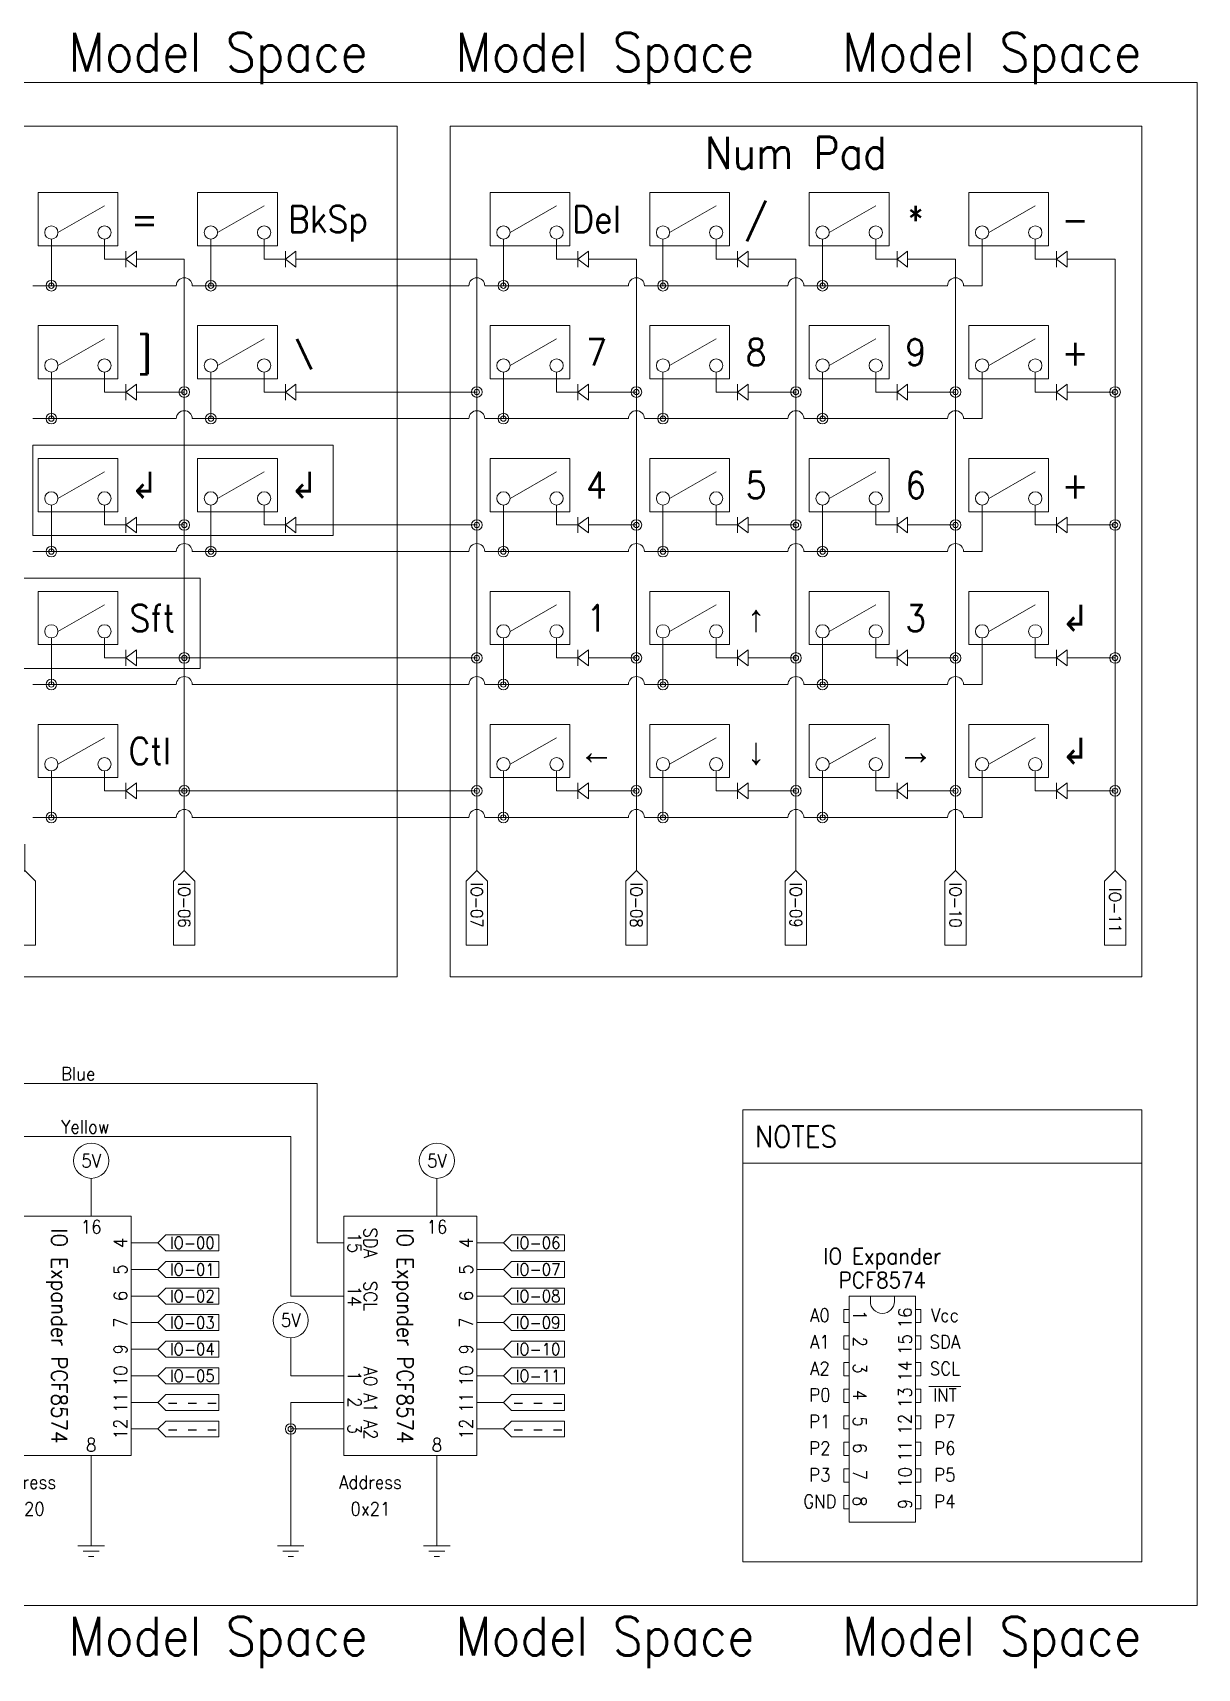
# Model space of a CAD drawing. Header units: millimetres. Extents: x 0 to 485, y -13 to 325.
# Drawn here: x 244.1 to 485, y -13 to 325.3 of the extents above; entities that cross this region are included whole.
import ezdxf
from ezdxf.enums import TextEntityAlignment as Align

# ---------------------------------------------------------------- set-up
doc = ezdxf.new("R2010")
doc.units = ezdxf.units.MM
doc.layers.get('0').update_dxf_attribs({"lineweight": 0})
for name, color, linetype, lineweight, true_color in [('construction', 1, 'Continuous', 0, 0xff0000), ('cut', 18, 'Continuous', 0, 0x000000), ('engrave', 3, 'Continuous', 0, 0x00ff00), ('text', 4, 'Continuous', 0, 0x00ffff), ('Text2', 80, 'Continuous', 0, 0x36ea00), ('Wires', 6, 'Continuous', 0, 0xff00ff)]:
    doc.layers.add(name, color=color, linetype=linetype, lineweight=lineweight, true_color=true_color)
doc.styles.add('textstyle100', font='Standard')
doc.styles.add('textstyle101', font='Standard')
doc.styles.add('textstyle102', font='Standard')
doc.styles.add('textstyle103', font='Standard')
doc.styles.add('textstyle104', font='Standard')
doc.styles.add('textstyle105', font='Standard')
doc.styles.add('textstyle106', font='Standard')
doc.styles.add('textstyle107', font='Standard')
doc.styles.add('textstyle108', font='Standard')
doc.styles.add('textstyle109', font='Standard')
doc.styles.add('textstyle11', font='standard')
doc.styles.add('textstyle110', font='Standard')
doc.styles.add('textstyle111', font='Standard')
doc.styles.add('textstyle112', font='Standard')
doc.styles.add('textstyle113', font='Standard')
doc.styles.add('textstyle114', font='Standard')
doc.styles.add('textstyle115', font='Standard')
doc.styles.add('textstyle116', font='Standard')
doc.styles.add('textstyle117', font='Standard')
doc.styles.add('textstyle118', font='Standard')
doc.styles.add('textstyle119', font='Standard')
doc.styles.add('textstyle12', font='standard')
doc.styles.add('textstyle120', font='Standard')
doc.styles.add('textstyle121', font='Standard')
doc.styles.add('textstyle122', font='Standard')
doc.styles.add('textstyle129', font='Standard')
doc.styles.add('textstyle13', font='Standard')
doc.styles.add('textstyle130', font='Standard')
doc.styles.add('textstyle131', font='Standard')
doc.styles.add('textstyle132', font='Standard')
doc.styles.add('textstyle133', font='Standard')
doc.styles.add('textstyle134', font='Standard')
doc.styles.add('textstyle15', font='Standard')
doc.styles.add('textstyle154', font='Standard')
doc.styles.add('textstyle155', font='Standard')
doc.styles.add('textstyle156', font='Standard')
doc.styles.add('textstyle157', font='Standard')
doc.styles.add('textstyle158', font='Standard')
doc.styles.add('textstyle159', font='Standard')
doc.styles.add('textstyle16', font='Standard')
doc.styles.add('textstyle166', font='Standard')
doc.styles.add('textstyle167', font='Standard')
doc.styles.add('textstyle168', font='Standard')
doc.styles.add('textstyle169', font='Standard')
doc.styles.add('textstyle17', font='Standard')
doc.styles.add('textstyle170', font='Standard')
doc.styles.add('textstyle171', font='Standard')
doc.styles.add('textstyle178', font='')
doc.styles.add('textstyle179', font='')
doc.styles.add('textstyle18', font='Standard')
doc.styles.add('textstyle180', font='Standard')
doc.styles.add('textstyle181', font='Standard')
doc.styles.add('textstyle182', font='Standard')
doc.styles.add('textstyle183', font='Standard')
doc.styles.add('textstyle190', font='Standard')
doc.styles.add('textstyle191', font='')
doc.styles.add('textstyle192', font='Standard')
doc.styles.add('textstyle193', font='')
doc.styles.add('textstyle199', font='Standard')
doc.styles.add('textstyle200', font='')
doc.styles.add('textstyle201', font='')
doc.styles.add('textstyle202', font='Standard')
doc.styles.add('textstyle203', font='')
doc.styles.add('textstyle204', font='')
doc.styles.add('textstyle205', font='Standard')
doc.styles.add('textstyle207', font='Standard')
doc.styles.add('textstyle208', font='Standard')
doc.styles.add('textstyle209', font='Standard')
doc.styles.add('textstyle210', font='Standard')
doc.styles.add('textstyle211', font='Standard')
doc.styles.add('textstyle216', font='Standard')
doc.styles.add('textstyle217', font='Standard')
doc.styles.add('textstyle218', font='Standard')
doc.styles.add('textstyle220', font='Standard')
doc.styles.add('textstyle221', font='Standard')
doc.styles.add('textstyle222', font='Standard')
doc.styles.add('textstyle228', font='Standard')
doc.styles.add('textstyle229', font='Standard')
doc.styles.add('textstyle37', font='Standard')
doc.styles.add('textstyle38', font='Standard')
doc.styles.add('textstyle39', font='Standard')
doc.styles.add('textstyle40', font='Standard')
doc.styles.add('textstyle41', font='Standard')
doc.styles.add('textstyle42', font='Standard')
doc.styles.add('textstyle43', font='Standard')
doc.styles.add('textstyle44', font='Standard')
doc.styles.add('textstyle45', font='Standard')
doc.styles.add('textstyle46', font='Standard')
doc.styles.add('textstyle47', font='Standard')
doc.styles.add('textstyle48', font='Standard')
doc.styles.add('textstyle49', font='Standard')
doc.styles.add('textstyle50', font='Standard')
doc.styles.add('textstyle51', font='Standard')
doc.styles.add('textstyle52', font='Standard')
doc.styles.add('textstyle53', font='Standard')
doc.styles.add('textstyle54', font='Standard')
doc.styles.add('textstyle55', font='Standard')
doc.styles.add('textstyle56', font='Standard')
doc.styles.add('textstyle57', font='Standard')
doc.styles.add('textstyle58', font='Standard')
doc.styles.add('textstyle59', font='Standard')
doc.styles.add('textstyle60', font='Standard')
doc.styles.add('textstyle61', font='Standard')
doc.styles.add('textstyle62', font='Standard')
doc.styles.add('textstyle63', font='Standard')
doc.styles.add('textstyle64', font='Standard')
doc.styles.add('textstyle65', font='Standard')
doc.styles.add('textstyle66', font='Standard')
doc.styles.add('textstyle67', font='Standard')
doc.styles.add('textstyle68', font='Standard')
doc.styles.add('textstyle69', font='Standard')
doc.styles.add('textstyle70', font='Standard')
doc.styles.add('textstyle76', font='Standard')
doc.styles.add('textstyle77', font='Standard')
doc.styles.add('textstyle78', font='Standard')
doc.styles.add('textstyle79', font='Standard')
doc.styles.add('textstyle80', font='Standard')
doc.styles.add('textstyle81', font='Standard')
doc.styles.add('textstyle82', font='Standard')
doc.styles.add('textstyle83', font='Standard')
doc.styles.add('textstyle87', font='Standard')
doc.styles.add('textstyle88', font='Standard')
doc.styles.add('textstyle89', font='Standard')
doc.styles.add('textstyle90', font='Standard')
doc.styles.add('textstyle91', font='Standard')
doc.styles.add('textstyle92', font='Standard')
doc.styles.add('textstyle93', font='Standard')
doc.styles.add('textstyle94', font='Standard')
doc.styles.add('textstyle95', font='Standard')
doc.styles.add('textstyle96', font='Standard')
doc.styles.add('textstyle97', font='Standard')
doc.styles.add('textstyle98', font='Standard')
doc.styles.add('textstyle99', font='Standard')
doc.styles.get('textstyle178').set_extended_font_data('Agency FB')
doc.styles.get('textstyle179').set_extended_font_data('Agency FB')
doc.styles.get('textstyle191').set_extended_font_data('Agency FB')
doc.styles.get('textstyle193').set_extended_font_data('Agency FB')
doc.styles.get('textstyle200').set_extended_font_data('Agency FB')
doc.styles.get('textstyle201').set_extended_font_data('Agency FB')
doc.styles.get('textstyle203').set_extended_font_data('Agency FB')
doc.styles.get('textstyle204').set_extended_font_data('Agency FB')

# ---------------------------------------------------------------- blocks, each defined once
blk = doc.blocks.new('junction')
at = {"layer": 'Wires'}
for radius in [2, 1]:
    blk.add_circle((0, 0), radius, dxfattribs=at)
blk = doc.blocks.new('diode')
at = {"layer": 'cut'}
for p, q in [((-10, 0), (-2, 0)), ((2, 3), (-2, 0)), ((-2, -3), (-2, 3)), ((-2, 0), (2, -3)), ((2, -3), (2, 3)), ((2, 0), (10, 0))]:
    blk.add_line(p, q, dxfattribs=at)
blk = doc.blocks.new('GND')
for p, q in [((0, 0), (0, -4)), ((-5, -4), (5, -4)), ((3, -6), (-3, -6)), ((-1, -8), (1, -8))]:
    blk.add_line(p, q)
for tag, style, p in [('PN', 'textstyle11', (0.15, -12.64)), ('DESC1', 'textstyle12', (0.25, -16.62))]:
    blk.add_attdef(tag, text='', height=2.54, dxfattribs=dict(style=style)).set_placement(p, align=Align.CENTER)
blk = doc.blocks.new('keyswitch')
at = {"layer": 'cut'}
blk.add_line((-7.5, 0), (10, 10), dxfattribs=at)
for centre in [(-10, 0), (10, 0)]:
    blk.add_circle(centre, 2.5, dxfattribs=at)
at = {"layer": 'engrave'}
for p, q in [((15, 15), (-15, 15)), ((-15, 15), (-15, -5)), ((15, -5), (15, 15)), ((-15, -5), (15, -5))]:
    blk.add_line(p, q, dxfattribs=at)
blk = doc.blocks.new('lineRef')
for p, q in [((0, 0), (0, -10)), ((0, -10), (-4, -14)), ((0, -10), (4, -14)), ((-4, -14), (-4, -38)), ((4, -14), (4, -38))]:
    blk.add_line(p, q)
at = {"layer": 'Text2'}
blk.add_line((-4, -38), (4, -38), dxfattribs=at)
blk = doc.blocks.new('PrintBorder')
at = {"layer": 'cut'}
for p, q in [((-242.5, 157.5), (242.5, 157.5)), ((-242.5, -157.5), (-242.5, 157.5)), ((242.5, 157.5), (242.5, -157.5)), ((242.5, -157.5), (-242.5, -157.5))]:
    blk.add_line(p, q, dxfattribs=at)
blk = doc.blocks.new('Vcc')
at = {"layer": 'cut'}
blk.add_line((0, 2.35), (0, 0), dxfattribs=at)
at = {"layer": 'cut', "lineweight": 0}
blk.add_circle((0, 6), 3.65, dxfattribs=at)
at = {"layer": 'Wires', "style": 'textstyle13'}
blk.add_text('5V', height=2.75, dxfattribs=at).set_placement((0, 6), align=Align.MIDDLE_CENTER)

msp = doc.modelspace()

# ---------------------------------------------------------------- linework, layer by layer
at = {"layer": 'construction', "lineweight": 0}
for p, q in [((319.5, 306), (11.5, 306)), ((319.5, 130), (319.5, 306)), ((473.5, 306), (330.5, 306)), ((330.5, 306), (330.5, 130)), ((473.5, 130), (473.5, 306)), ((244.15, 240), (306.3, 240)), ((244.15, 221.3), (244.15, 240)), ((306.3, 240), (306.3, 221.3)), ((306.3, 221.3), (244.15, 221.3)), ((211.15, 212.5), (278.8, 212.5)), ((278.8, 212.5), (278.8, 193.8)), ((278.8, 193.8), (211.15, 193.8)), ((11.5, 130), (319.5, 130)), ((330.5, 130), (473.5, 130)), ((413, 61.25), (411.9, 61.25)), ((411.9, 61.25), (411.9, 58.5)), ((413, 64), (413, 17.25)), ((426.75, 64), (413, 64)), ((417.4, 62.9), (417.4, 64)), ((422.35, 62.9), (422.35, 64)), ((426.75, 17.25), (426.75, 64)), ((426.75, 61.25), (427.85, 61.25)), ((427.85, 61.25), (427.85, 58.5)), ((411.9, 58.5), (413, 58.5)), ((427.85, 58.5), (426.75, 58.5)), ((413, 55.75), (411.9, 55.75)), ((411.9, 55.75), (411.9, 53)), ((426.75, 55.75), (427.85, 55.75)), ((427.85, 55.75), (427.85, 53)), ((411.9, 53), (413, 53)), ((427.85, 53), (426.75, 53)), ((413, 50.25), (411.9, 50.25)), ((411.9, 50.25), (411.9, 47.5)), ((411.9, 47.5), (413, 47.5)), ((426.75, 50.25), (427.85, 50.25)), ((427.85, 47.5), (426.75, 47.5)), ((427.85, 50.25), (427.85, 47.5)), ((413, 44.75), (411.9, 44.75)), ((411.9, 44.75), (411.9, 42)), ((426.75, 44.75), (427.85, 44.75)), ((427.85, 44.75), (427.85, 42)), ((411.9, 42), (413, 42)), ((427.85, 42), (426.75, 42)), ((413, 39.25), (411.9, 39.25)), ((411.9, 39.25), (411.9, 36.5)), ((426.75, 39.25), (427.85, 39.25)), ((427.85, 39.25), (427.85, 36.5)), ((411.9, 36.5), (413, 36.5)), ((427.85, 36.5), (426.75, 36.5)), ((413, 33.75), (411.9, 33.75)), ((411.9, 33.75), (411.9, 31)), ((411.9, 31), (413, 31)), ((426.75, 33.75), (427.85, 33.75)), ((427.85, 31), (426.75, 31)), ((427.85, 33.75), (427.85, 31)), ((413, 28.25), (411.9, 28.25)), ((411.9, 28.25), (411.9, 25.5)), ((426.75, 28.25), (427.85, 28.25)), ((427.85, 28.25), (427.85, 25.5)), ((411.9, 25.5), (413, 25.5)), ((427.85, 25.5), (426.75, 25.5)), ((413, 22.75), (411.9, 22.75)), ((411.9, 22.75), (411.9, 20)), ((426.75, 22.75), (427.85, 22.75)), ((427.85, 22.75), (427.85, 20)), ((411.9, 20), (413, 20)), ((413, 17.25), (426.75, 17.25)), ((427.85, 20), (426.75, 20))]:
    msp.add_line(p, q, dxfattribs=at)
msp.add_arc((419.87, 62.9), 2.48, 180, 0, dxfattribs=at)
at = {"layer": 'cut', "lineweight": 0}
for p, q in [((264.5, 80.5), (237, 80.5)), ((264.5, 31), (264.5, 80.5)), ((308.5, 80.5), (308.5, 31)), ((336, 80.5), (308.5, 80.5)), ((336, 31), (336, 80.5)), ((264.5, 75), (270, 75)), ((270, 75), (271.65, 76.65)), ((270, 75), (271.65, 73.35)), ((271.65, 76.65), (282.65, 76.65)), ((282.65, 76.65), (282.65, 73.35)), ((336, 75), (341.5, 75)), ((341.5, 75), (343.15, 76.65)), ((341.5, 75), (343.15, 73.35)), ((343.15, 76.65), (354.15, 76.65)), ((354.15, 76.65), (354.15, 73.35)), ((270, 69.5), (271.65, 71.15)), ((271.65, 73.35), (282.65, 73.35)), ((271.65, 71.15), (282.65, 71.15)), ((282.65, 71.15), (282.65, 67.85)), ((341.5, 69.5), (343.15, 71.15)), ((343.15, 73.35), (354.15, 73.35)), ((343.15, 71.15), (354.15, 71.15)), ((354.15, 71.15), (354.15, 67.85)), ((264.5, 69.5), (270, 69.5)), ((270, 69.5), (271.65, 67.85)), ((271.65, 67.85), (282.65, 67.85)), ((336, 69.5), (341.5, 69.5)), ((341.5, 69.5), (343.15, 67.85)), ((343.15, 67.85), (354.15, 67.85)), ((270, 64), (271.65, 65.65)), ((271.65, 65.65), (282.65, 65.65)), ((282.65, 65.65), (282.65, 62.35)), ((341.5, 64), (343.15, 65.65)), ((343.15, 65.65), (354.15, 65.65)), ((354.15, 65.65), (354.15, 62.35)), ((264.5, 64), (270, 64)), ((270, 64), (271.65, 62.35)), ((271.65, 62.35), (282.65, 62.35)), ((336, 64), (341.5, 64)), ((341.5, 64), (343.15, 62.35)), ((343.15, 62.35), (354.15, 62.35)), ((264.5, 58.5), (270, 58.5)), ((270, 58.5), (271.65, 60.15)), ((270, 58.5), (271.65, 56.85)), ((271.65, 60.15), (282.65, 60.15)), ((282.65, 60.15), (282.65, 56.85)), ((336, 58.5), (341.5, 58.5)), ((341.5, 58.5), (343.15, 60.15)), ((341.5, 58.5), (343.15, 56.85)), ((343.15, 60.15), (354.15, 60.15)), ((354.15, 60.15), (354.15, 56.85)), ((270, 53), (271.65, 54.65)), ((271.65, 56.85), (282.65, 56.85)), ((271.65, 54.65), (282.65, 54.65)), ((282.65, 54.65), (282.65, 51.35)), ((341.5, 53), (343.15, 54.65)), ((343.15, 56.85), (354.15, 56.85)), ((343.15, 54.65), (354.15, 54.65)), ((354.15, 54.65), (354.15, 51.35)), ((264.5, 53), (270, 53)), ((270, 53), (271.65, 51.35)), ((271.65, 51.35), (282.65, 51.35)), ((336, 53), (341.5, 53)), ((341.5, 53), (343.15, 51.35)), ((343.15, 51.35), (354.15, 51.35)), ((264.5, 47.5), (270, 47.5)), ((270, 47.5), (271.65, 49.15)), ((270, 47.5), (271.65, 45.85)), ((271.65, 49.15), (282.65, 49.15)), ((282.65, 49.15), (282.65, 45.85)), ((336, 47.5), (341.5, 47.5)), ((341.5, 47.5), (343.15, 49.15)), ((341.5, 47.5), (343.15, 45.85)), ((343.15, 49.15), (354.15, 49.15)), ((354.15, 49.15), (354.15, 45.85)), ((271.65, 45.85), (282.65, 45.85)), ((343.15, 45.85), (354.15, 45.85)), ((264.5, 42), (270, 42)), ((270, 42), (271.65, 43.65)), ((270, 42), (271.65, 40.35)), ((271.65, 43.65), (282.65, 43.65)), ((282.65, 43.65), (282.65, 40.35)), ((336, 42), (341.5, 42)), ((341.5, 42), (343.15, 43.65)), ((341.5, 42), (343.15, 40.35)), ((343.15, 43.65), (354.15, 43.65)), ((354.15, 43.65), (354.15, 40.35)), ((270, 36.5), (271.65, 38.15)), ((271.65, 40.35), (282.65, 40.35)), ((271.65, 38.15), (282.65, 38.15)), ((282.65, 38.15), (282.65, 34.85)), ((341.5, 36.5), (343.15, 38.15)), ((343.15, 40.35), (354.15, 40.35)), ((343.15, 38.15), (354.15, 38.15)), ((354.15, 38.15), (354.15, 34.85)), ((264.5, 36.5), (270, 36.5)), ((270, 36.5), (271.65, 34.85)), ((271.65, 34.85), (282.65, 34.85)), ((336, 36.5), (341.5, 36.5)), ((341.5, 36.5), (343.15, 34.85)), ((343.15, 34.85), (354.15, 34.85)), ((237, 31), (264.5, 31)), ((308.5, 31), (336, 31))]:
    msp.add_line(p, q, dxfattribs=at)
at = {"layer": 'text', "lineweight": 0}
msp.add_line((429.5, 45.3), (436.1, 45.3), dxfattribs=at)
at = {"layer": 'Text2', "lineweight": 0}
for p, q in [((391, 102.5), (473.5, 102.5)), ((391, 9), (391, 102.5)), ((473.5, 102.5), (473.5, 9)), ((391, 91.5), (473.5, 91.5)), ((473.5, 9), (391, 9))]:
    msp.add_line(p, q, dxfattribs=at)
at = {"layer": 'Wires', "lineweight": 0}
for p, q in [((248, 282.62), (248, 273)), ((259, 282.62), (259, 278.5)), ((281, 282.62), (281, 273)), ((292, 282.62), (292, 278.5)), ((341.5, 282.62), (341.5, 273)), ((352.5, 282.62), (352.5, 278.5)), ((374.5, 282.62), (374.5, 273)), ((385.5, 282.62), (385.5, 278.5)), ((407.5, 282.62), (407.5, 273)), ((418.5, 282.62), (418.5, 278.5)), ((440.5, 282.62), (440.5, 273)), ((451.5, 282.62), (451.5, 278.5)), ((275.5, 278.5), (270, 278.5)), ((275.5, 278.5), (275.5, 251)), ((336, 278.5), (303, 278.5)), ((336, 278.5), (336, 251)), ((369, 278.5), (363.5, 278.5)), ((369, 278.5), (369, 251)), ((402, 278.5), (396.5, 278.5)), ((402, 278.5), (402, 251)), ((435, 278.5), (429.5, 278.5)), ((435, 278.5), (435, 251)), ((468, 278.5), (462.5, 278.5)), ((468, 278.5), (468, 251)), ((244.15, 273), (248, 273)), ((248, 273), (273.85, 273)), ((277.15, 273), (281, 273)), ((281, 273), (334.35, 273)), ((337.65, 273), (341.5, 273)), ((341.5, 273), (367.35, 273)), ((370.65, 273), (374.5, 273)), ((374.5, 273), (400.35, 273)), ((403.65, 273), (407.5, 273)), ((407.5, 273), (433.35, 273)), ((436.65, 273), (440.5, 273)), ((436.65, 273), (440.5, 273)), ((248, 255.12), (248, 245.5)), ((259, 255.12), (259, 251)), ((281, 255.12), (281, 245.5)), ((292, 255.12), (292, 251)), ((341.5, 255.12), (341.5, 245.5)), ((352.5, 255.12), (352.5, 251)), ((374.5, 255.12), (374.5, 245.5)), ((385.5, 255.12), (385.5, 251)), ((407.5, 255.12), (407.5, 245.5)), ((418.5, 255.12), (418.5, 251)), ((440.5, 255.12), (440.5, 245.5)), ((451.5, 255.12), (451.5, 251)), ((275.5, 251), (270, 251)), ((275.5, 251), (275.5, 223.5)), ((336, 251), (303, 251)), ((336, 251), (336, 223.5)), ((369, 251), (363.5, 251)), ((369, 251), (369, 223.5)), ((402, 251), (396.5, 251)), ((402, 251), (402, 223.5)), ((435, 251), (429.5, 251)), ((435, 251), (435, 223.5)), ((468, 251), (462.5, 251)), ((468, 251), (468, 223.5)), ((244.15, 245.5), (248, 245.5)), ((248, 245.5), (273.85, 245.5)), ((277.15, 245.5), (281, 245.5)), ((281, 245.5), (334.35, 245.5)), ((337.65, 245.5), (341.5, 245.5)), ((341.5, 245.5), (367.35, 245.5)), ((370.65, 245.5), (374.5, 245.5)), ((374.5, 245.5), (400.35, 245.5)), ((403.65, 245.5), (407.5, 245.5)), ((407.5, 245.5), (433.35, 245.5)), ((436.65, 245.5), (440.5, 245.5)), ((436.65, 245.5), (440.5, 245.5)), ((248, 227.62), (248, 218)), ((259, 227.62), (259, 223.5)), ((281, 227.62), (281, 218)), ((292, 227.62), (292, 223.5)), ((341.5, 227.62), (341.5, 218)), ((352.5, 227.62), (352.5, 223.5)), ((374.5, 227.62), (374.5, 218)), ((385.5, 227.62), (385.5, 223.5)), ((407.5, 227.62), (407.5, 218)), ((418.5, 227.62), (418.5, 223.5)), ((440.5, 227.62), (440.5, 218)), ((451.5, 227.62), (451.5, 223.5)), ((275.5, 223.5), (270, 223.5)), ((275.5, 223.5), (275.5, 196)), ((336, 223.5), (303, 223.5)), ((336, 223.5), (336, 196)), ((369, 223.5), (363.5, 223.5)), ((369, 223.5), (369, 196)), ((402, 223.5), (396.5, 223.5)), ((402, 223.5), (402, 196)), ((435, 223.5), (429.5, 223.5)), ((435, 223.5), (435, 196)), ((468, 223.5), (462.5, 223.5)), ((468, 223.5), (468, 196)), ((244.15, 218), (248, 218)), ((248, 218), (273.85, 218)), ((277.15, 218), (281, 218)), ((281, 218), (334.35, 218)), ((337.65, 218), (341.5, 218)), ((341.5, 218), (367.35, 218)), ((370.65, 218), (374.5, 218)), ((374.5, 218), (400.35, 218)), ((403.65, 218), (407.5, 218)), ((407.5, 218), (433.35, 218)), ((436.65, 218), (440.5, 218)), ((436.65, 218), (440.5, 218)), ((248, 200.12), (248, 190.5)), ((259, 200.12), (259, 196)), ((341.5, 200.12), (341.5, 190.5)), ((352.5, 200.12), (352.5, 196)), ((374.5, 200.12), (374.5, 190.5)), ((385.5, 200.12), (385.5, 196)), ((407.5, 200.12), (407.5, 190.5)), ((418.5, 200.12), (418.5, 196)), ((440.5, 200.12), (440.5, 190.5)), ((451.5, 200.12), (451.5, 196)), ((275.5, 196), (270, 196)), ((336, 196), (275.5, 196)), ((275.5, 196), (275.5, 168.5)), ((336, 196), (336, 168.5)), ((369, 196), (363.5, 196)), ((369, 196), (369, 168.5)), ((402, 196), (396.5, 196)), ((402, 196), (402, 168.5)), ((435, 196), (429.5, 196)), ((435, 196), (435, 168.5)), ((468, 196), (462.5, 196)), ((468, 196), (468, 168.5)), ((244.15, 190.5), (248, 190.5)), ((248, 190.5), (273.85, 190.5)), ((277.15, 190.5), (334.35, 190.5)), ((337.65, 190.5), (341.5, 190.5)), ((341.5, 190.5), (367.35, 190.5)), ((370.65, 190.5), (374.5, 190.5)), ((374.5, 190.5), (400.35, 190.5)), ((403.65, 190.5), (407.5, 190.5)), ((407.5, 190.5), (433.35, 190.5)), ((436.65, 190.5), (440.5, 190.5)), ((436.65, 190.5), (440.5, 190.5)), ((248, 172.62), (248, 163)), ((259, 172.62), (259, 168.5)), ((341.5, 172.62), (341.5, 163)), ((352.5, 172.62), (352.5, 168.5)), ((374.5, 172.62), (374.5, 163)), ((385.5, 172.62), (385.5, 168.5)), ((407.5, 172.62), (407.5, 163)), ((418.5, 172.62), (418.5, 168.5)), ((440.5, 172.62), (440.5, 163)), ((451.5, 172.62), (451.5, 168.5)), ((275.5, 168.5), (270, 168.5)), ((336, 168.5), (275.5, 168.5)), ((275.5, 168.5), (275.5, 157.5)), ((336, 168.5), (336, 157.5)), ((369, 168.5), (363.5, 168.5)), ((369, 168.5), (369, 157.5)), ((402, 168.5), (396.5, 168.5)), ((402, 168.5), (402, 157.5)), ((435, 168.5), (429.5, 168.5)), ((435, 168.5), (435, 157.5)), ((468, 168.5), (462.5, 168.5)), ((468, 168.5), (468, 157.5)), ((244.15, 163), (248, 163)), ((248, 163), (273.85, 163)), ((277.15, 163), (334.35, 163)), ((337.65, 163), (341.5, 163)), ((341.5, 163), (367.35, 163)), ((370.65, 163), (374.5, 163)), ((374.5, 163), (400.35, 163)), ((403.65, 163), (407.5, 163)), ((407.5, 163), (433.35, 163)), ((436.65, 163), (440.5, 163)), ((436.65, 163), (440.5, 163)), ((303, 108), (198.5, 108)), ((303, 75), (303, 108)), ((297.5, 97), (209.5, 97)), ((297.5, 64), (297.5, 97)), ((256.25, 80.5), (256.25, 86)), ((327.75, 80.5), (327.75, 86)), ((308.5, 75), (303, 75)), ((308.5, 64), (297.5, 64)), ((297.5, 47.5), (297.5, 53)), ((297.5, 47.5), (308.5, 47.5)), ((297.5, 42), (297.5, 14.5)), ((297.5, 42), (308.5, 42)), ((297.5, 36.5), (308.5, 36.5)), ((256.25, 31), (256.25, 14.5)), ((327.75, 31), (327.75, 14.5))]:
    msp.add_line(p, q, dxfattribs=at)
for centre in [(275.5, 273), (336, 273), (369, 273), (402, 273), (435, 273), (435, 273), (275.5, 245.5), (336, 245.5), (369, 245.5), (402, 245.5), (435, 245.5), (275.5, 218), (336, 218), (369, 218), (402, 218), (435, 218), (275.5, 190.5), (336, 190.5), (369, 190.5), (402, 190.5), (435, 190.5), (275.5, 163), (336, 163), (369, 163), (402, 163), (435, 163)]:
    msp.add_arc(centre, 1.65, 0, 180, dxfattribs=at)

# ---------------------------------------------------------------- block references
at = {"layer": 'cut', "lineweight": 0}
msp.add_blockref('PrintBorder', (242.5, 157.5), dxfattribs=at)
at = {"layer": 'cut', "lineweight": 0, "xscale": 0.55, "yscale": 0.55, "zscale": 0.55, "rotation": 359.9999999999996}
for p in [(256.25, 14.5), (297.5, 14.5), (327.75, 14.5)]:
    msp.add_blockref('GND', p, dxfattribs=at)
at = {"layer": 'Text2', "lineweight": 0, "xscale": 0.55, "yscale": 0.55, "zscale": 0.55}
for name, p in [('keyswitch', (253.5, 284)), ('keyswitch', (286.5, 284)), ('keyswitch', (347, 284)), ('keyswitch', (380, 284)), ('keyswitch', (413, 284)), ('keyswitch', (446, 284)), ('diode', (264.5, 278.5)), ('diode', (297.5, 278.5)), ('diode', (358, 278.5)), ('diode', (391, 278.5)), ('diode', (424, 278.5)), ('diode', (457, 278.5)), ('junction', (248, 273)), ('junction', (281, 273)), ('junction', (341.5, 273)), ('junction', (374.5, 273)), ('junction', (407.5, 273)), ('keyswitch', (253.5, 256.5)), ('keyswitch', (286.5, 256.5)), ('keyswitch', (347, 256.5)), ('keyswitch', (380, 256.5)), ('keyswitch', (413, 256.5)), ('keyswitch', (446, 256.5)), ('diode', (264.5, 251)), ('junction', (275.5, 251)), ('diode', (297.5, 251)), ('junction', (336, 251)), ('diode', (358, 251)), ('junction', (369, 251)), ('diode', (391, 251)), ('junction', (402, 251)), ('diode', (424, 251)), ('junction', (435, 251)), ('diode', (457, 251)), ('junction', (468, 251)), ('junction', (248, 245.5)), ('junction', (281, 245.5)), ('junction', (341.5, 245.5)), ('junction', (374.5, 245.5)), ('junction', (407.5, 245.5)), ('keyswitch', (253.5, 229)), ('keyswitch', (286.5, 229)), ('keyswitch', (347, 229)), ('keyswitch', (380, 229)), ('keyswitch', (413, 229)), ('keyswitch', (446, 229)), ('diode', (264.5, 223.5)), ('junction', (275.5, 223.5)), ('diode', (297.5, 223.5)), ('junction', (336, 223.5)), ('diode', (358, 223.5)), ('junction', (369, 223.5)), ('diode', (391, 223.5)), ('junction', (402, 223.5)), ('diode', (424, 223.5)), ('junction', (435, 223.5)), ('diode', (457, 223.5)), ('junction', (468, 223.5)), ('junction', (248, 218)), ('junction', (281, 218)), ('junction', (341.5, 218)), ('junction', (374.5, 218)), ('junction', (407.5, 218)), ('keyswitch', (253.5, 201.5)), ('keyswitch', (347, 201.5)), ('keyswitch', (380, 201.5)), ('keyswitch', (413, 201.5)), ('keyswitch', (446, 201.5)), ('diode', (264.5, 196)), ('junction', (275.5, 196)), ('junction', (336, 196)), ('diode', (358, 196)), ('junction', (369, 196)), ('diode', (391, 196)), ('junction', (402, 196)), ('diode', (424, 196)), ('junction', (435, 196)), ('diode', (457, 196)), ('junction', (468, 196)), ('junction', (248, 190.5)), ('junction', (341.5, 190.5)), ('junction', (374.5, 190.5)), ('junction', (407.5, 190.5)), ('keyswitch', (253.5, 174)), ('keyswitch', (347, 174)), ('keyswitch', (380, 174)), ('keyswitch', (413, 174)), ('keyswitch', (446, 174)), ('diode', (264.5, 168.5)), ('junction', (275.5, 168.5)), ('junction', (336, 168.5)), ('diode', (358, 168.5)), ('junction', (369, 168.5)), ('diode', (391, 168.5)), ('junction', (402, 168.5)), ('diode', (424, 168.5)), ('junction', (435, 168.5)), ('diode', (457, 168.5)), ('junction', (468, 168.5)), ('junction', (248, 163)), ('junction', (341.5, 163)), ('junction', (374.5, 163)), ('junction', (407.5, 163)), ('lineRef', (242.5, 157.5)), ('lineRef', (275.5, 157.5)), ('lineRef', (336, 157.5)), ('lineRef', (369, 157.5)), ('lineRef', (402, 157.5)), ('lineRef', (435, 157.5)), ('lineRef', (468, 157.5))]:
    msp.add_blockref(name, p, dxfattribs=at)
at = {"layer": 'Wires'}
for p in [(256.25, 86), (327.75, 86), (297.5, 53)]:
    msp.add_blockref('Vcc', p, dxfattribs=at)
at = {"layer": 'Wires', "lineweight": 0, "xscale": 0.55, "yscale": 0.55, "zscale": 0.55}
msp.add_blockref('junction', (297.5, 36.5), dxfattribs=at)

# ---------------------------------------------------------------- texts
at = {"layer": 'construction', "lineweight": 0}
for style, p in [('textstyle216', (282.5, 321.33)), ('textstyle217', (362.5, 321.33)), ('textstyle218', (442.5, 321.33))]:
    msp.add_text('Model Space', height=8, dxfattribs=dict(at, style=style)).set_placement(p, align=Align.MIDDLE_CENTER)
for style, p in [('textstyle221', (282.5, -6.33)), ('textstyle222', (362.5, -6.33)), ('textstyle220', (442.5, -6.33))]:
    msp.add_text('Model Space', height=8, rotation=360, dxfattribs=dict(at, style=style)).set_placement(p, align=Align.MIDDLE_CENTER)
at = {"layer": 'text', "lineweight": 0}
for s, height, style, p in [('Num Pad', 6.6, 'textstyle202', (402, 300.5)), ('BkSp', 5.5, 'textstyle155', (305.2, 286.75)), ('Del', 5.5, 'textstyle156', (360.75, 286.75)), ('/', 5.5, 'textstyle157', (393.75, 286.75)), ('*', 5.5, 'textstyle158', (426.75, 286.75)), ('=', 5.5, 'textstyle154', (267.25, 286.75)), ('-', 5.5, 'textstyle159', (459.75, 286.75)), (']', 5.5, 'textstyle166', (267.25, 259.25)), ('\\', 5.5, 'textstyle167', (300.25, 259.25)), ('7', 5.5, 'textstyle168', (360.75, 259.25)), ('8', 5.5, 'textstyle169', (393.75, 259.25)), ('9', 5.5, 'textstyle170', (426.75, 259.25)), ('+', 5.5, 'textstyle171', (459.75, 259.25)), ('↲', 5.5, 'textstyle178', (267.25, 231.75)), ('↲', 5.5, 'textstyle179', (300.25, 231.75)), ('4', 5.5, 'textstyle180', (360.75, 231.75)), ('5', 5.5, 'textstyle181', (393.75, 231.75)), ('6', 5.5, 'textstyle182', (426.75, 231.75)), ('+', 5.5, 'textstyle183', (459.75, 231.75)), ('Sft', 5.5, 'textstyle205', (268.9, 204.25)), ('1', 5.5, 'textstyle190', (360.75, 204.25)), ('3', 5.5, 'textstyle192', (426.75, 204.25)), ('↲', 5.5, 'textstyle193', (459.75, 204.25)), ('↑', 5.5, 'textstyle191', (393.75, 204.25)), ('Ctl', 5.5, 'textstyle199', (268.35, 176.75)), ('↲', 5.5, 'textstyle203', (459.75, 176.75)), ('←', 5.5, 'textstyle200', (360.75, 176.75)), ('↓', 5.5, 'textstyle204', (393.75, 176.75)), ('→', 5.5, 'textstyle201', (426.75, 176.75)), ('16', 2.75, 'textstyle97', (256.25, 78.3)), ('16', 2.75, 'textstyle99', (327.75, 78.3)), ('IO-00', 2.475, 'textstyle107', (277.15, 75)), ('IO-06', 2.475, 'textstyle108', (348.65, 75)), ('IO-01', 2.475, 'textstyle109', (277.15, 69.5)), ('IO-07', 2.475, 'textstyle110', (348.65, 69.5)), ('IO-02', 2.475, 'textstyle111', (277.15, 64)), ('IO-08', 2.475, 'textstyle112', (348.65, 64)), ('A0', 2.75, 'textstyle39', (406.95, 60.03)), ('Vcc', 2.75, 'textstyle64', (432.8, 60.03)), ('IO-03', 2.475, 'textstyle113', (277.15, 58.5)), ('IO-09', 2.475, 'textstyle114', (348.65, 58.5)), ('IO-04', 2.475, 'textstyle115', (277.15, 53)), ('IO-10', 2.475, 'textstyle116', (348.65, 53)), ('A1', 2.75, 'textstyle40', (406.95, 54.53)), ('SDA', 2.75, 'textstyle70', (432.8, 54.53)), ('IO-05', 2.475, 'textstyle117', (277.15, 47.5)), ('IO-11', 2.475, 'textstyle118', (348.65, 47.5)), ('A2', 2.75, 'textstyle41', (406.95, 49.03)), ('SCL', 2.75, 'textstyle63', (432.8, 49.03)), ('P0', 2.75, 'textstyle42', (406.95, 43.53)), ('INT', 2.75, 'textstyle67', (432.8, 43.53)), ('- - -', 2.475, 'textstyle119', (277.15, 42)), ('- - -', 2.475, 'textstyle120', (348.65, 42)), ('P1', 2.75, 'textstyle43', (406.95, 38.03)), ('P7', 2.75, 'textstyle68', (432.8, 38.03)), ('8', 2.75, 'textstyle98', (256.25, 33.2)), ('- - -', 2.475, 'textstyle121', (277.15, 36.5)), ('8', 2.75, 'textstyle100', (327.75, 33.2)), ('- - -', 2.475, 'textstyle122', (348.65, 36.5)), ('P2', 2.75, 'textstyle44', (406.95, 32.53)), ('P6', 2.75, 'textstyle65', (432.8, 32.53)), ('P3', 2.75, 'textstyle45', (406.95, 27.03)), ('P5', 2.75, 'textstyle66', (432.8, 27.03)), ('GND', 2.75, 'textstyle46', (406.95, 21.53)), ('P4', 2.75, 'textstyle69', (432.8, 21.53))]:
    msp.add_text(s, height=height, dxfattribs=dict(at, style=style)).set_placement(p, align=Align.MIDDLE_CENTER)
for s, height, rotation, style, p in [('IO-06', 2.475, 270, 'textstyle129', (275.5, 144.85)), ('IO-07', 2.475, 270, 'textstyle130', (336, 144.85)), ('IO-08', 2.475, 270, 'textstyle131', (369, 144.85)), ('IO-09', 2.475, 270, 'textstyle132', (402, 144.85)), ('IO-10', 2.475, 270, 'textstyle133', (435, 144.85)), ('IO-11', 2.475, 270, 'textstyle134', (468, 143.75)), ('4', 2.75, 90, 'textstyle78', (262.3, 75)), ('15', 2.75, 270, 'textstyle38', (310.7, 75)), ('4', 2.75, 90, 'textstyle91', (333.8, 75)), ('5', 2.75, 90, 'textstyle77', (262.3, 69.5)), ('5', 2.75, 90, 'textstyle90', (333.8, 69.5)), ('6', 2.75, 90, 'textstyle76', (262.3, 64)), ('14', 2.75, 270, 'textstyle88', (310.7, 64)), ('6', 2.75, 90, 'textstyle89', (333.8, 64)), ('16', 2.75, 90, 'textstyle57', (424.55, 59.49)), ('7', 2.75, 90, 'textstyle81', (262.3, 58.5)), ('7', 2.75, 90, 'textstyle94', (333.8, 58.5)), ('1', 2.75, 270, 'textstyle47', (415.2, 60.03)), ('2', 2.75, 270, 'textstyle48', (415.2, 54.53)), ('15', 2.75, 90, 'textstyle60', (424.55, 53.99)), ('9', 2.75, 90, 'textstyle80', (262.3, 53)), ('9', 2.75, 90, 'textstyle93', (333.8, 53)), ('10', 2.75, 90, 'textstyle79', (262.3, 47.5)), ('1', 2.75, 270, 'textstyle101', (310.7, 47.5)), ('10', 2.75, 90, 'textstyle92', (333.8, 47.5)), ('3', 2.75, 270, 'textstyle49', (415.2, 49.03)), ('14', 2.75, 90, 'textstyle61', (424.55, 48.49)), ('4', 2.75, 270, 'textstyle50', (415.2, 43.53)), ('13', 2.75, 90, 'textstyle58', (424.55, 42.99)), ('11', 2.75, 90, 'textstyle83', (262.3, 42)), ('2', 2.75, 270, 'textstyle102', (310.7, 42)), ('11', 2.75, 90, 'textstyle96', (333.8, 42)), ('12', 2.75, 90, 'textstyle82', (262.3, 36.5)), ('3', 2.75, 270, 'textstyle103', (310.7, 36.5)), ('12', 2.75, 90, 'textstyle95', (333.8, 36.5)), ('5', 2.75, 270, 'textstyle51', (415.2, 38.03)), ('12', 2.75, 90, 'textstyle59', (424.55, 37.49)), ('6', 2.75, 270, 'textstyle52', (415.2, 32.53)), ('11', 2.75, 90, 'textstyle55', (424.55, 31.99)), ('7', 2.75, 270, 'textstyle53', (415.2, 27.03)), ('10', 2.75, 90, 'textstyle56', (424.55, 26.49)), ('8', 2.75, 270, 'textstyle54', (415.2, 21.53)), ('9', 2.75, 90, 'textstyle62', (424.55, 20.99))]:
    msp.add_text(s, height=height, rotation=rotation, dxfattribs=dict(at, style=style)).set_placement(p, align=Align.MIDDLE_CENTER)
at = {"layer": 'text'}
for s, style, p in [('Blue', 'textstyle228', (250, 110)), ('Yellow', 'textstyle229', (250, 99))]:
    msp.add_text(s, height=2.75, dxfattribs=dict(at, style=style)).set_placement(p, align=Align.MIDDLE_LEFT)
at = {"layer": 'Text2', "lineweight": 0}
for s, height, style, p in [('NOTES', 4.4, 'textstyle207', (402, 97)), ('IO Expander', 3.3, 'textstyle18', (419.87, 72.25)), ('PCF8574', 3.3, 'textstyle17', (419.87, 67.3)), ('Address', 2.75, 'textstyle208', (242.5, 25.5)), ('Address', 2.75, 'textstyle210', (314, 25.5)), ('0x20', 2.75, 'textstyle209', (242.5, 20)), ('0x21', 2.75, 'textstyle211', (314, 20))]:
    msp.add_text(s, height=height, dxfattribs=dict(at, style=style)).set_placement(p, align=Align.MIDDLE_CENTER)
for s, height, style, p in [('SDA', 2.75, 'textstyle37', (314, 75)), ('IO Expander PCF8574', 3.3, 'textstyle15', (249.65, 55.75)), ('IO Expander PCF8574', 3.3, 'textstyle16', (321.15, 55.75)), ('SCL', 2.75, 'textstyle87', (314, 64)), ('A0', 2.75, 'textstyle104', (314, 47.35)), ('A1', 2.75, 'textstyle105', (314, 41.85)), ('A2', 2.75, 'textstyle106', (314, 36.35))]:
    msp.add_text(s, height=height, rotation=270, dxfattribs=dict(at, style=style)).set_placement(p, align=Align.MIDDLE_CENTER)

doc.saveas('drawing.dxf')
